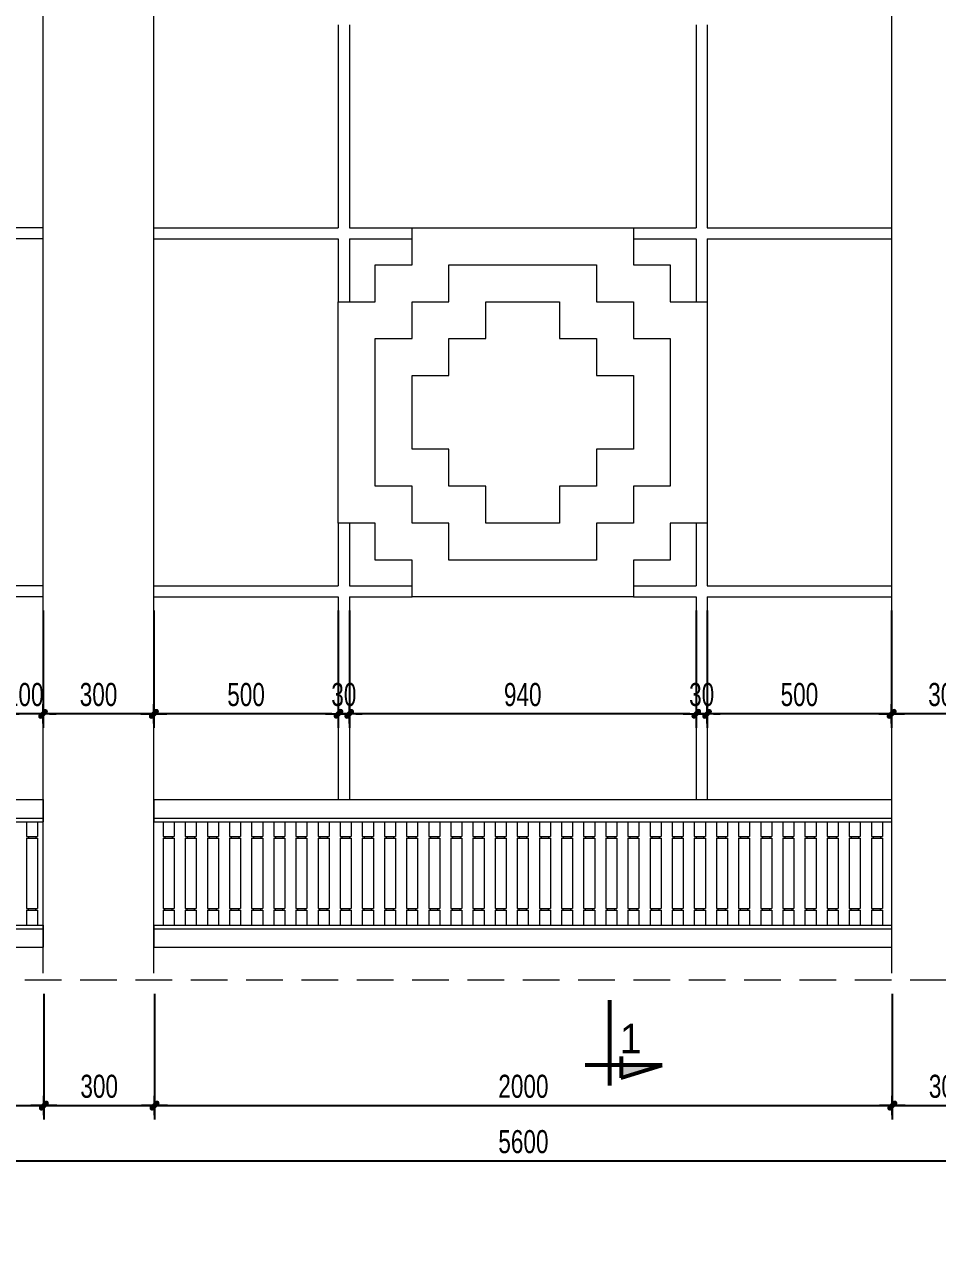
# Model space of a CAD drawing. Header units: inches. Extents: x 88947 to 296847, y 35049 to 161062.
# Drawn here: x 254864 to 257337, y 124308 to 127659 of the extents above; entities that cross this region are included whole.
import ezdxf
from ezdxf.enums import TextEntityAlignment as Align
from ezdxf.xclip import XClip

# ---------------------------------------------------------------- set-up
doc = ezdxf.new("R2010")
doc.units = ezdxf.units.IN
doc.header["$MEASUREMENT"] = 0
doc.header["$XCLIPFRAME"] = 0
doc.header["$PDMODE"] = 1
doc.linetypes.add('DASHED', pattern=[0.75, 0.5, -0.25])
for name, color, linetype, lineweight in [('A-Dims', 145, 'Continuous', 25), ('DIM', 7, 'Continuous', 25), ('HACTH', 8, 'Continuous', 5), ('KHUNG 2', 144, 'Continuous', 18), ('KY HIEU', 4, 'Continuous', 25), ('NETCAT', 4, 'Continuous', 53), ('THAY', 3, 'Continuous', 18), ('TUONG', 4, 'Continuous', 50)]:
    doc.layers.add(name, color=color, linetype=linetype, lineweight=lineweight)
doc.styles.add('tieude', font='VSOUVB.TTF')
doc.styles.add('VNI-HELVE', font='VHELVEN.TTF')
doc.styles.add('VNI-HELVE-CONDENSE', font='VNARIAL.TTF', dxfattribs={"width": 0.7})
doc.dimstyles.new('TAS-50', dxfattribs={"dimscale": 25, "dimtxt": 2.5, "dimasz": 0.7, "dimexe": 1.5, "dimexo": 1.5, "dimgap": 0.8, "dimtad": 1, "dimdec": 0, "dimzin": 3, "dimdsep": 46, "dimtxsty": 'VNI-HELVE-CONDENSE', "dimblk": 'TICK', "dimcen": 2.5, "dimclrt": 71, "dimazin": 2, "dimtfac": 0.75, "dimtdec": 0, "dimtix": 1, "dimtmove": 2, "dimatfit": 2, "dimldrblk": 'TICK123', "dimfxl": 1.5, "dimtolj": 1, "dimtzin": 0, "dimarcsym": 0})

# ---------------------------------------------------------------- blocks, each defined once
blk = doc.blocks.new('A$C7B57405B')
at = {"layer": 'THAY'}
for p, q in [((0, 0), (1500, 0)), ((1500, 0), (1500, -60)), ((1800, 0), (3800, 0)), ((1800, 0), (1800, -60)), ((3800, 0), (3800, -60)), ((0, -50), (1500, -50)), ((0, -60), (1500, -60)), ((1455, -60), (1455, -100)), ((1485, -60), (1485, -100)), ((1800, -50), (3800, -50)), ((1800, -60), (3800, -60)), ((1825, -60), (1825, -100)), ((1855, -60), (1855, -100)), ((1885, -60), (1885, -100)), ((1915, -60), (1915, -100)), ((1945, -60), (1945, -100)), ((1975, -60), (1975, -100)), ((2005, -60), (2005, -100)), ((2035, -60), (2035, -100)), ((2065, -60), (2065, -100)), ((2095, -60), (2095, -100)), ((2125, -60), (2125, -100)), ((2155, -60), (2155, -100)), ((2185, -60), (2185, -100)), ((2215, -60), (2215, -100)), ((2245, -60), (2245, -100)), ((2275, -60), (2275, -100)), ((2305, -60), (2305, -100)), ((2335, -60), (2335, -100)), ((2365, -60), (2365, -100)), ((2395, -60), (2395, -100)), ((2425, -60), (2425, -100)), ((2455, -60), (2455, -100)), ((2485, -60), (2485, -100)), ((2515, -60), (2515, -100)), ((2545, -60), (2545, -100)), ((2575, -60), (2575, -100)), ((2605, -60), (2605, -100)), ((2635, -60), (2635, -100)), ((2665, -60), (2665, -100)), ((2695, -60), (2695, -100)), ((2725, -60), (2725, -100)), ((2755, -60), (2755, -100)), ((2785, -60), (2785, -100)), ((2815, -60), (2815, -100)), ((2845, -60), (2845, -100)), ((2875, -60), (2875, -100)), ((2905, -60), (2905, -100)), ((2935, -60), (2935, -100)), ((2965, -60), (2965, -100)), ((2995, -60), (2995, -100)), ((3025, -60), (3025, -100)), ((3055, -60), (3055, -100)), ((3085, -60), (3085, -100)), ((3115, -60), (3115, -100)), ((3145, -60), (3145, -100)), ((3175, -60), (3175, -100)), ((3205, -60), (3205, -100)), ((3235, -60), (3235, -100)), ((3265, -60), (3265, -100)), ((3295, -60), (3295, -100)), ((3325, -60), (3325, -100)), ((3355, -60), (3355, -100)), ((3385, -60), (3385, -100)), ((3415, -60), (3415, -100)), ((3445, -60), (3445, -100)), ((3475, -60), (3475, -100)), ((3505, -60), (3505, -100)), ((3535, -60), (3535, -100)), ((3565, -60), (3565, -100)), ((3595, -60), (3595, -100)), ((3625, -60), (3625, -100)), ((3655, -60), (3655, -100)), ((3685, -60), (3685, -100)), ((3715, -60), (3715, -100)), ((3745, -60), (3745, -100)), ((3775, -60), (3775, -100)), ((1455, -100), (1485, -100)), ((1460, -100), (1460, -105)), ((1480, -100), (1480, -105)), ((1825, -100), (1855, -100)), ((1830, -100), (1830, -105)), ((1850, -100), (1850, -105)), ((1885, -100), (1915, -100)), ((1890, -100), (1890, -105)), ((1910, -100), (1910, -105)), ((1945, -100), (1975, -100)), ((1950, -100), (1950, -105)), ((1970, -100), (1970, -105)), ((2005, -100), (2035, -100)), ((2010, -100), (2010, -105)), ((2030, -100), (2030, -105)), ((2065, -100), (2095, -100)), ((2070, -100), (2070, -105)), ((2090, -100), (2090, -105)), ((2125, -100), (2155, -100)), ((2130, -100), (2130, -105)), ((2150, -100), (2150, -105)), ((2185, -100), (2215, -100)), ((2190, -100), (2190, -105)), ((2210, -100), (2210, -105)), ((2245, -100), (2275, -100)), ((2250, -100), (2250, -105)), ((2270, -100), (2270, -105)), ((2305, -100), (2335, -100)), ((2310, -100), (2310, -105)), ((2330, -100), (2330, -105)), ((2365, -100), (2395, -100)), ((2370, -100), (2370, -105)), ((2390, -100), (2390, -105)), ((2425, -100), (2455, -100)), ((2430, -100), (2430, -105)), ((2450, -100), (2450, -105)), ((2485, -100), (2515, -100)), ((2490, -100), (2490, -105)), ((2510, -100), (2510, -105)), ((2545, -100), (2575, -100)), ((2550, -100), (2550, -105)), ((2570, -100), (2570, -105)), ((2605, -100), (2635, -100)), ((2610, -100), (2610, -105)), ((2630, -100), (2630, -105)), ((2665, -100), (2695, -100)), ((2670, -100), (2670, -105)), ((2690, -100), (2690, -105)), ((2725, -100), (2755, -100)), ((2730, -100), (2730, -105)), ((2750, -100), (2750, -105)), ((2785, -100), (2815, -100)), ((2790, -100), (2790, -105)), ((2810, -100), (2810, -105)), ((2845, -100), (2875, -100)), ((2850, -100), (2850, -105)), ((2870, -100), (2870, -105)), ((2905, -100), (2935, -100)), ((2910, -100), (2910, -105)), ((2930, -100), (2930, -105)), ((2965, -100), (2995, -100)), ((2970, -100), (2970, -105)), ((2990, -100), (2990, -105)), ((3025, -100), (3055, -100)), ((3030, -100), (3030, -105)), ((3050, -100), (3050, -105)), ((3085, -100), (3115, -100)), ((3090, -100), (3090, -105)), ((3110, -100), (3110, -105)), ((3145, -100), (3175, -100)), ((3150, -100), (3150, -105)), ((3170, -100), (3170, -105)), ((3205, -100), (3235, -100)), ((3210, -100), (3210, -105)), ((3230, -100), (3230, -105)), ((3265, -100), (3295, -100)), ((3270, -100), (3270, -105)), ((3290, -100), (3290, -105)), ((3325, -100), (3355, -100)), ((3330, -100), (3330, -105)), ((3350, -100), (3350, -105)), ((3385, -100), (3415, -100)), ((3390, -100), (3390, -105)), ((3410, -100), (3410, -105)), ((3445, -100), (3475, -100)), ((3450, -100), (3450, -105)), ((3470, -100), (3470, -105)), ((3505, -100), (3535, -100)), ((3510, -100), (3510, -105)), ((3530, -100), (3530, -105)), ((3565, -100), (3595, -100)), ((3570, -100), (3570, -105)), ((3590, -100), (3590, -105)), ((3625, -100), (3655, -100)), ((3630, -100), (3630, -105)), ((3650, -100), (3650, -105)), ((3685, -100), (3715, -100)), ((3690, -100), (3690, -105)), ((3710, -100), (3710, -105)), ((3745, -100), (3775, -100)), ((3750, -100), (3750, -105)), ((3770, -100), (3770, -105)), ((1455, -105), (1485, -105)), ((1455, -105), (1455, -295)), ((1485, -105), (1485, -295)), ((1825, -105), (1855, -105)), ((1825, -105), (1825, -295)), ((1855, -105), (1855, -295)), ((1885, -105), (1915, -105)), ((1885, -105), (1885, -295)), ((1915, -105), (1915, -295)), ((1945, -105), (1975, -105)), ((1945, -105), (1945, -295)), ((1975, -105), (1975, -295)), ((2005, -105), (2035, -105)), ((2005, -105), (2005, -295)), ((2035, -105), (2035, -295)), ((2065, -105), (2095, -105)), ((2065, -105), (2065, -295)), ((2095, -105), (2095, -295)), ((2125, -105), (2155, -105)), ((2125, -105), (2125, -295)), ((2155, -105), (2155, -295)), ((2185, -105), (2215, -105)), ((2185, -105), (2185, -295)), ((2215, -105), (2215, -295)), ((2245, -105), (2275, -105)), ((2245, -105), (2245, -295)), ((2275, -105), (2275, -295)), ((2305, -105), (2335, -105)), ((2305, -105), (2305, -295)), ((2335, -105), (2335, -295)), ((2365, -105), (2395, -105)), ((2365, -105), (2365, -295)), ((2395, -105), (2395, -295)), ((2425, -105), (2455, -105)), ((2425, -105), (2425, -295)), ((2455, -105), (2455, -295)), ((2485, -105), (2515, -105)), ((2485, -105), (2485, -295)), ((2515, -105), (2515, -295)), ((2545, -105), (2575, -105)), ((2545, -105), (2545, -295)), ((2575, -105), (2575, -295)), ((2605, -105), (2635, -105)), ((2605, -105), (2605, -295)), ((2635, -105), (2635, -295)), ((2665, -105), (2695, -105)), ((2665, -105), (2665, -295)), ((2695, -105), (2695, -295)), ((2725, -105), (2755, -105)), ((2725, -105), (2725, -295)), ((2755, -105), (2755, -295)), ((2785, -105), (2815, -105)), ((2785, -105), (2785, -295)), ((2815, -105), (2815, -295)), ((2845, -105), (2875, -105)), ((2845, -105), (2845, -295)), ((2875, -105), (2875, -295)), ((2905, -105), (2935, -105)), ((2905, -105), (2905, -295)), ((2935, -105), (2935, -295)), ((2965, -105), (2995, -105)), ((2965, -105), (2965, -295)), ((2995, -105), (2995, -295)), ((3025, -105), (3055, -105)), ((3025, -105), (3025, -295)), ((3055, -105), (3055, -295)), ((3085, -105), (3115, -105)), ((3085, -105), (3085, -295)), ((3115, -105), (3115, -295)), ((3145, -105), (3175, -105)), ((3145, -105), (3145, -295)), ((3175, -105), (3175, -295)), ((3205, -105), (3235, -105)), ((3205, -105), (3205, -295)), ((3235, -105), (3235, -295)), ((3265, -105), (3295, -105)), ((3265, -105), (3265, -295)), ((3295, -105), (3295, -295)), ((3325, -105), (3355, -105)), ((3325, -105), (3325, -295)), ((3355, -105), (3355, -295)), ((3385, -105), (3415, -105)), ((3385, -105), (3385, -295)), ((3415, -105), (3415, -295)), ((3445, -105), (3475, -105)), ((3445, -105), (3445, -295)), ((3475, -105), (3475, -295)), ((3505, -105), (3535, -105)), ((3505, -105), (3505, -295)), ((3535, -105), (3535, -295)), ((3565, -105), (3595, -105)), ((3565, -105), (3565, -295)), ((3595, -105), (3595, -295)), ((3625, -105), (3655, -105)), ((3625, -105), (3625, -295)), ((3655, -105), (3655, -295)), ((3685, -105), (3715, -105)), ((3685, -105), (3685, -295)), ((3715, -105), (3715, -295)), ((3745, -105), (3775, -105)), ((3745, -105), (3745, -295)), ((3775, -105), (3775, -295)), ((1455, -295), (1485, -295)), ((1455, -300), (1485, -300)), ((1455, -300), (1455, -340)), ((1460, -300), (1460, -295)), ((1480, -300), (1480, -295)), ((1485, -300), (1485, -340)), ((1825, -295), (1855, -295)), ((1825, -300), (1855, -300)), ((1825, -300), (1825, -340)), ((1830, -300), (1830, -295)), ((1850, -300), (1850, -295)), ((1855, -300), (1855, -340)), ((1885, -295), (1915, -295)), ((1885, -300), (1915, -300)), ((1885, -300), (1885, -340)), ((1890, -300), (1890, -295)), ((1910, -300), (1910, -295)), ((1915, -300), (1915, -340)), ((1945, -295), (1975, -295)), ((1945, -300), (1975, -300)), ((1945, -300), (1945, -340)), ((1950, -300), (1950, -295)), ((1970, -300), (1970, -295)), ((1975, -300), (1975, -340)), ((2005, -295), (2035, -295)), ((2005, -300), (2035, -300)), ((2005, -300), (2005, -340)), ((2010, -300), (2010, -295)), ((2030, -300), (2030, -295)), ((2035, -300), (2035, -340)), ((2065, -295), (2095, -295)), ((2065, -300), (2095, -300)), ((2065, -300), (2065, -340)), ((2070, -300), (2070, -295)), ((2090, -300), (2090, -295)), ((2095, -300), (2095, -340)), ((2125, -295), (2155, -295)), ((2125, -300), (2155, -300)), ((2125, -300), (2125, -340)), ((2130, -300), (2130, -295)), ((2150, -300), (2150, -295)), ((2155, -300), (2155, -340)), ((2185, -295), (2215, -295)), ((2185, -300), (2215, -300)), ((2185, -300), (2185, -340)), ((2190, -300), (2190, -295)), ((2210, -300), (2210, -295)), ((2215, -300), (2215, -340)), ((2245, -295), (2275, -295)), ((2245, -300), (2275, -300)), ((2245, -300), (2245, -340)), ((2250, -300), (2250, -295)), ((2270, -300), (2270, -295)), ((2275, -300), (2275, -340)), ((2305, -295), (2335, -295)), ((2305, -300), (2335, -300)), ((2305, -300), (2305, -340)), ((2310, -300), (2310, -295)), ((2330, -300), (2330, -295)), ((2335, -300), (2335, -340)), ((2365, -295), (2395, -295)), ((2365, -300), (2395, -300)), ((2365, -300), (2365, -340)), ((2370, -300), (2370, -295)), ((2390, -300), (2390, -295)), ((2395, -300), (2395, -340)), ((2425, -295), (2455, -295)), ((2425, -300), (2455, -300)), ((2425, -300), (2425, -340)), ((2430, -300), (2430, -295)), ((2450, -300), (2450, -295)), ((2455, -300), (2455, -340)), ((2485, -295), (2515, -295)), ((2485, -300), (2515, -300)), ((2485, -300), (2485, -340)), ((2490, -300), (2490, -295)), ((2510, -300), (2510, -295)), ((2515, -300), (2515, -340)), ((2545, -295), (2575, -295)), ((2545, -300), (2575, -300)), ((2545, -300), (2545, -340)), ((2550, -300), (2550, -295)), ((2570, -300), (2570, -295)), ((2575, -300), (2575, -340)), ((2605, -295), (2635, -295)), ((2605, -300), (2635, -300)), ((2605, -300), (2605, -340)), ((2610, -300), (2610, -295)), ((2630, -300), (2630, -295)), ((2635, -300), (2635, -340)), ((2665, -295), (2695, -295)), ((2665, -300), (2695, -300)), ((2665, -300), (2665, -340)), ((2670, -300), (2670, -295)), ((2690, -300), (2690, -295)), ((2695, -300), (2695, -340)), ((2725, -295), (2755, -295)), ((2725, -300), (2755, -300)), ((2725, -300), (2725, -340)), ((2730, -300), (2730, -295)), ((2750, -300), (2750, -295)), ((2755, -300), (2755, -340)), ((2785, -295), (2815, -295)), ((2785, -300), (2815, -300)), ((2785, -300), (2785, -340)), ((2790, -300), (2790, -295)), ((2810, -300), (2810, -295)), ((2815, -300), (2815, -340)), ((2845, -295), (2875, -295)), ((2845, -300), (2875, -300)), ((2845, -300), (2845, -340)), ((2850, -300), (2850, -295)), ((2870, -300), (2870, -295)), ((2875, -300), (2875, -340)), ((2905, -295), (2935, -295)), ((2905, -300), (2935, -300)), ((2905, -300), (2905, -340)), ((2910, -300), (2910, -295)), ((2930, -300), (2930, -295)), ((2935, -300), (2935, -340)), ((2965, -295), (2995, -295)), ((2965, -300), (2995, -300)), ((2965, -300), (2965, -340)), ((2970, -300), (2970, -295)), ((2990, -300), (2990, -295)), ((2995, -300), (2995, -340)), ((3025, -295), (3055, -295)), ((3025, -300), (3055, -300)), ((3025, -300), (3025, -340)), ((3030, -300), (3030, -295)), ((3050, -300), (3050, -295)), ((3055, -300), (3055, -340)), ((3085, -295), (3115, -295)), ((3085, -300), (3115, -300)), ((3085, -300), (3085, -340)), ((3090, -300), (3090, -295)), ((3110, -300), (3110, -295)), ((3115, -300), (3115, -340)), ((3145, -295), (3175, -295)), ((3145, -300), (3175, -300)), ((3145, -300), (3145, -340)), ((3150, -300), (3150, -295)), ((3170, -300), (3170, -295)), ((3175, -300), (3175, -340)), ((3205, -295), (3235, -295)), ((3205, -300), (3235, -300)), ((3205, -300), (3205, -340)), ((3210, -300), (3210, -295)), ((3230, -300), (3230, -295)), ((3235, -300), (3235, -340)), ((3265, -295), (3295, -295)), ((3265, -300), (3295, -300)), ((3265, -300), (3265, -340)), ((3270, -300), (3270, -295)), ((3290, -300), (3290, -295)), ((3295, -300), (3295, -340)), ((3325, -295), (3355, -295)), ((3325, -300), (3355, -300)), ((3325, -300), (3325, -340)), ((3330, -300), (3330, -295)), ((3350, -300), (3350, -295)), ((3355, -300), (3355, -340)), ((3385, -295), (3415, -295)), ((3385, -300), (3415, -300)), ((3385, -300), (3385, -340)), ((3390, -300), (3390, -295)), ((3410, -300), (3410, -295)), ((3415, -300), (3415, -340)), ((3445, -295), (3475, -295)), ((3445, -300), (3475, -300)), ((3445, -300), (3445, -340)), ((3450, -300), (3450, -295)), ((3470, -300), (3470, -295)), ((3475, -300), (3475, -340)), ((3505, -295), (3535, -295)), ((3505, -300), (3535, -300)), ((3505, -300), (3505, -340)), ((3510, -300), (3510, -295)), ((3530, -300), (3530, -295)), ((3535, -300), (3535, -340)), ((3565, -295), (3595, -295)), ((3565, -300), (3595, -300)), ((3565, -300), (3565, -340)), ((3570, -300), (3570, -295)), ((3590, -300), (3590, -295)), ((3595, -300), (3595, -340)), ((3625, -295), (3655, -295)), ((3625, -300), (3655, -300)), ((3625, -300), (3625, -340)), ((3630, -300), (3630, -295)), ((3650, -300), (3650, -295)), ((3655, -300), (3655, -340)), ((3685, -295), (3715, -295)), ((3685, -300), (3715, -300)), ((3685, -300), (3685, -340)), ((3690, -300), (3690, -295)), ((3710, -300), (3710, -295)), ((3715, -300), (3715, -340)), ((3745, -295), (3775, -295)), ((3745, -300), (3775, -300)), ((3745, -300), (3745, -340)), ((3750, -300), (3750, -295)), ((3770, -300), (3770, -295)), ((3775, -300), (3775, -340)), ((0, -340), (1500, -340)), ((0, -350), (1500, -350)), ((1500, -340), (1500, -400)), ((1800, -340), (3800, -340)), ((1800, -340), (1800, -400)), ((1800, -350), (3800, -350)), ((3800, -340), (3800, -400)), ((0, -400), (1500, -400)), ((1800, -400), (3800, -400))]:
    blk.add_line(p, q, dxfattribs=at)
blk = doc.blocks.new('A$C5DEE5040')
at = {"layer": 'THAY'}
for p, q in [((-500, -0.5), (-500, -549.9)), ((-470, -0.5), (-470, -549.9)), ((470, -0.5), (470, -549.9)), ((500, -0.5), (500, -549.9)), ((-1000, -549.9), (-500, -549.9)), ((-470, -549.9), (-300, -549.9)), ((300, -549.9), (470, -549.9)), ((500, -549.9), (1000, -549.9)), ((-1000, -579.9), (-500, -579.9)), ((-500, -579.9), (-500, -749.9)), ((-470, -579.9), (-470, -749.9)), ((-470, -579.9), (-300, -579.9)), ((300, -579.9), (470, -579.9)), ((470, -579.9), (470, -749.9)), ((500, -579.9), (500, -749.9)), ((500, -579.9), (1000, -579.9)), ((-500, -1349.9), (-500, -1519.9)), ((-470, -1349.9), (-470, -1519.9)), ((470, -1349.9), (470, -1519.9)), ((500, -1349.9), (500, -1519.9)), ((-1000, -1519.9), (-500, -1519.9)), ((-470, -1519.9), (-300, -1519.9)), ((300, -1519.9), (470, -1519.9)), ((500, -1519.9), (1000, -1519.9)), ((-1000, -1549.9), (-500, -1549.9)), ((-500, -1549.9), (-500, -2100)), ((-470, -1549.9), (-470, -2100)), ((-470, -1549.9), (-300, -1549.9)), ((300, -1549.9), (470, -1549.9)), ((470, -1549.9), (470, -2100)), ((500, -1549.9), (500, -2100)), ((500, -1549.9), (1000, -1549.9))]:
    blk.add_line(p, q, dxfattribs=at)
for points in [[(-300, -549.9), (300, -549.9), (300, -649.9), (400, -649.9), (400, -749.9), (500, -749.9), (500, -1349.9), (400, -1349.9), (400, -1449.9), (300, -1449.9), (300, -1549.9), (-300, -1549.9), (-300, -1449.9), (-400, -1449.9), (-400, -1349.9), (-500, -1349.9), (-500, -749.9), (-400, -749.9), (-400, -649.9), (-300, -649.9)], [(-200, -649.9), (200, -649.9), (200, -749.9), (300, -749.9), (300, -849.9), (400, -849.9), (400, -1249.9), (300, -1249.9), (300, -1349.9), (200, -1349.9), (200, -1449.9), (-200, -1449.9), (-200, -1349.9), (-300, -1349.9), (-300, -1249.9), (-400, -1249.9), (-400, -849.9), (-300, -849.9), (-300, -749.9), (-200, -749.9)], [(-100, -749.9), (100, -749.9), (100, -849.9), (200, -849.9), (200, -949.9), (300, -949.9), (300, -1149.9), (200, -1149.9), (200, -1249.9), (100, -1249.9), (100, -1349.9), (-100, -1349.9), (-100, -1249.9), (-200, -1249.9), (-200, -1149.9), (-300, -1149.9), (-300, -949.9), (-200, -949.9), (-200, -849.9), (-100, -849.9)]]:
    blk.add_lwpolyline(points, close=True, dxfattribs=at)
blk = doc.blocks.new('A$C26E31E1C')
at = {"layer": 'HACTH'}
h = blk.add_hatch(dxfattribs=at)
h.set_pattern_fill('ANSI31', color=256, scale=200, style=0)
h.set_pattern_definition([(45, (-7200, -1300), (-17.67767, 17.67767), [])])
h.paths.add_polyline_path([(-6050, 0), (-6050, 1600), (-6950, 1600), (-6950, 1700), (-6050, 1700), (-6050, 3100), (-7300, 3100), (-7300, 3200), (-7200, 3200), (-7200, 3300.1), (-7100, 3300.1), (-7100, 3200), (-4900, 3200), (-4900, 3300.1), (-4800, 3300.1), (-4800, 3200), (-4700, 3200), (-4700, 3100), (-5950, 3100), (-5950, 1700), (-5050, 1700), (-5050, 1600), (-5100, 1600), (-5950, 1600), (-5950, 0), (-5950, 0), (-5950, -200), (-5950, -1400), (-5000, -1400), (-5000, -1600), (-7000, -1600), (-7000, -1400), (-6050, -1400), (-6050, -200), (-6050, 0)])
at = {"layer": 'TUONG'}
for points in [[(-6050, 0), (-6050, 1600), (-6950, 1600), (-6950, 1600), (-6950, 1600), (-6950, 1700), (-6050, 1700), (-6050, 3100), (-7300, 3100), (-7300, 3200), (-7200, 3200), (-7200, 3300.1), (-7100, 3300.1), (-7100, 3200), (-4900, 3200), (-4900, 3300.1), (-4800, 3300.1)], [(-4700, 3100), (-5950, 3100), (-5950, 1700), (-5050, 1700), (-5050, 1600), (-5100, 1600), (-5100, 1600), (-5950, 1600), (-5950, 0)]]:
    blk.add_lwpolyline(points, dxfattribs=at)
blk = doc.blocks.new('A$C0B7C15C3')
at = {"layer": 'THAY'}
blk.add_blockref('A$C26E31E1C', (7300, -8350), dxfattribs=at)
blk = doc.blocks.new('TICK')
at = {"layer": 'A-Dims', "color": 1}
for p, q in [((-2, 0), (2, 0)), ((0, 1.5), (0, -1.5))]:
    blk.add_line(p, q, dxfattribs=at)
at = {"layer": 'A-Dims', "color": 1, "const_width": 0.788}
blk.add_lwpolyline([(-0.33, -0.35), (0.38, 0.38)], dxfattribs=at)
at = {"layer": 'A-Dims', "color": 1, "const_width": 0.394}
for points in [[(0.24, 0.52, -0.414214), (0.52, 0.52, -1)], [(0.52, 0.52, -0.414214), (0.52, 0.24, -1)], [(-0.47, -0.21, 0.414214), (-0.47, -0.49, 1)], [(-0.47, -0.49, 0.414214), (-0.19, -0.49, 1)]]:
    blk.add_lwpolyline(points, format="xyb", dxfattribs=at)
blk = doc.blocks.new('*D2618')
at = {"layer": 'Defpoints', "color": 0}
for p in [(253715.6, 125070.3), (254915.6, 125070.3), (254915.6, 124730.2)]:
    blk.add_point(p, dxfattribs=at)
at = {"layer": 'DIM', "color": 0, "lineweight": -2}
for p, q in [((253715.6, 125032.8), (253715.6, 124692.7)), ((254915.6, 125032.8), (254915.6, 124692.7)), ((253733.1, 124730.2), (254898.1, 124730.2))]:
    blk.add_line(p, q, dxfattribs=at)
at = {"layer": 'DIM', "color": 0, "lineweight": -2, "xscale": 17.5, "yscale": 17.5, "zscale": 17.5, "rotation": 180}
blk.add_blockref('TICK', (253715.6, 124730.2), dxfattribs=at)
at = {"layer": 'DIM', "color": 0, "lineweight": -2, "xscale": 17.5, "yscale": 17.5, "zscale": 17.5}
blk.add_blockref('TICK', (254915.6, 124730.2), dxfattribs=at)
at = {"layer": 'DIM', "color": 71, "insert": (254315.6, 124782.1), "char_height": 62.5, "attachment_point": 5, "style": 'VNI-HELVE-CONDENSE'}
blk.add_mtext('\\A1;1200', dxfattribs=at)
blk = doc.blocks.new('TICK123')
at = {"layer": 'A-Dims', "color": 1}
blk.add_lwpolyline([(0.05, 0, 0, 0.84, 0), (-2.11, 0, 8.4, 8.4, 0)], format="xyseb", dxfattribs=at)
blk = doc.blocks.new('*D2619')
at = {"layer": 'Defpoints', "color": 0}
for p in [(254915.6, 125070.3), (255215.6, 125070.3), (255215.6, 124730.2)]:
    blk.add_point(p, dxfattribs=at)
at = {"layer": 'DIM', "color": 0, "lineweight": -2}
for p, q in [((254915.6, 125032.8), (254915.6, 124692.7)), ((255215.6, 125032.8), (255215.6, 124692.7)), ((254933.1, 124730.2), (255198.1, 124730.2))]:
    blk.add_line(p, q, dxfattribs=at)
at = {"layer": 'DIM', "color": 0, "lineweight": -2, "xscale": 17.5, "yscale": 17.5, "zscale": 17.5, "rotation": 180}
blk.add_blockref('TICK', (254915.6, 124730.2), dxfattribs=at)
at = {"layer": 'DIM', "color": 0, "lineweight": -2, "xscale": 17.5, "yscale": 17.5, "zscale": 17.5}
blk.add_blockref('TICK', (255215.6, 124730.2), dxfattribs=at)
at = {"layer": 'DIM', "color": 71, "insert": (255065.6, 124782.1), "char_height": 62.5, "attachment_point": 5, "style": 'VNI-HELVE-CONDENSE'}
blk.add_mtext('\\A1;300', dxfattribs=at)
blk = doc.blocks.new('*D2620')
at = {"layer": 'Defpoints', "color": 0}
for p in [(255215.6, 125070.3), (257215.6, 125070.3), (257215.6, 124730.2)]:
    blk.add_point(p, dxfattribs=at)
at = {"layer": 'DIM', "color": 0, "lineweight": -2}
for p, q in [((255215.6, 125032.8), (255215.6, 124692.7)), ((257215.6, 125032.8), (257215.6, 124692.7)), ((255233.1, 124730.2), (257198.1, 124730.2))]:
    blk.add_line(p, q, dxfattribs=at)
at = {"layer": 'DIM', "color": 0, "lineweight": -2, "xscale": 17.5, "yscale": 17.5, "zscale": 17.5, "rotation": 180}
blk.add_blockref('TICK', (255215.6, 124730.2), dxfattribs=at)
at = {"layer": 'DIM', "color": 0, "lineweight": -2, "xscale": 17.5, "yscale": 17.5, "zscale": 17.5}
blk.add_blockref('TICK', (257215.6, 124730.2), dxfattribs=at)
at = {"layer": 'DIM', "color": 71, "insert": (256215.6, 124782.1), "char_height": 62.5, "attachment_point": 5, "style": 'VNI-HELVE-CONDENSE'}
blk.add_mtext('\\A1;2000', dxfattribs=at)
blk = doc.blocks.new('*D2621')
at = {"layer": 'Defpoints', "color": 0}
for p in [(257215.6, 125070.3), (257515.6, 125070.3), (257515.6, 124730.2)]:
    blk.add_point(p, dxfattribs=at)
at = {"layer": 'DIM', "color": 0, "lineweight": -2}
for p, q in [((257215.6, 125032.8), (257215.6, 124692.7)), ((257515.6, 125032.8), (257515.6, 124692.7)), ((257233.1, 124730.2), (257498.1, 124730.2))]:
    blk.add_line(p, q, dxfattribs=at)
at = {"layer": 'DIM', "color": 0, "lineweight": -2, "xscale": 17.5, "yscale": 17.5, "zscale": 17.5, "rotation": 180}
blk.add_blockref('TICK', (257215.6, 124730.2), dxfattribs=at)
at = {"layer": 'DIM', "color": 0, "lineweight": -2, "xscale": 17.5, "yscale": 17.5, "zscale": 17.5}
blk.add_blockref('TICK', (257515.6, 124730.2), dxfattribs=at)
at = {"layer": 'DIM', "color": 71, "insert": (257365.6, 124782.1), "char_height": 62.5, "attachment_point": 5, "style": 'VNI-HELVE-CONDENSE'}
blk.add_mtext('\\A1;300', dxfattribs=at)
blk = doc.blocks.new('*D2624')
at = {"layer": 'Defpoints', "color": 0}
for p in [(253415.6, 125070.3), (259015.6, 125070.3), (259015.6, 124580.2)]:
    blk.add_point(p, dxfattribs=at)
at = {"layer": 'DIM', "color": 0, "lineweight": -2}
for p, q in [((253415.6, 125032.8), (253415.6, 124542.7)), ((259015.6, 125032.8), (259015.6, 124542.7)), ((253433.1, 124580.2), (258998.1, 124580.2))]:
    blk.add_line(p, q, dxfattribs=at)
at = {"layer": 'DIM', "color": 0, "lineweight": -2, "xscale": 17.5, "yscale": 17.5, "zscale": 17.5, "rotation": 180}
blk.add_blockref('TICK', (253415.6, 124580.2), dxfattribs=at)
at = {"layer": 'DIM', "color": 0, "lineweight": -2, "xscale": 17.5, "yscale": 17.5, "zscale": 17.5}
blk.add_blockref('TICK', (259015.6, 124580.2), dxfattribs=at)
at = {"layer": 'DIM', "color": 71, "insert": (256215.6, 124632.1), "char_height": 62.5, "attachment_point": 5, "style": 'VNI-HELVE-CONDENSE'}
blk.add_mtext('\\A1;5600', dxfattribs=at)
blk = doc.blocks.new('*D2639')
at = {"layer": 'Defpoints', "color": 0}
for p in [(257213.8, 126109.6), (257513.8, 126109.6), (257213.8, 125791.8)]:
    blk.add_point(p, dxfattribs=at)
at = {"layer": 'DIM', "color": 0, "lineweight": -2}
for p, q in [((257213.8, 126072.1), (257213.8, 125754.3)), ((257513.8, 126072.1), (257513.8, 125754.3)), ((257496.3, 125791.8), (257231.3, 125791.8))]:
    blk.add_line(p, q, dxfattribs=at)
at = {"layer": 'DIM', "color": 0, "lineweight": -2, "xscale": 17.5, "yscale": 17.5, "zscale": 17.5, "rotation": 180}
blk.add_blockref('TICK', (257213.8, 125791.8), dxfattribs=at)
at = {"layer": 'DIM', "color": 0, "lineweight": -2, "xscale": 17.5, "yscale": 17.5, "zscale": 17.5}
blk.add_blockref('TICK', (257513.8, 125791.8), dxfattribs=at)
at = {"layer": 'DIM', "color": 71, "insert": (257363.8, 125843.8), "char_height": 62.5, "attachment_point": 5, "style": 'VNI-HELVE-CONDENSE'}
blk.add_mtext('\\A1;300', dxfattribs=at)
blk = doc.blocks.new('*D2640')
at = {"layer": 'Defpoints', "color": 0}
for p in [(256713.8, 126109.6), (257213.8, 126109.6), (256713.8, 125791.8)]:
    blk.add_point(p, dxfattribs=at)
at = {"layer": 'DIM', "color": 0, "lineweight": -2}
for p, q in [((256713.8, 126072.1), (256713.8, 125754.3)), ((257213.8, 126072.1), (257213.8, 125754.3)), ((257196.3, 125791.8), (256731.3, 125791.8))]:
    blk.add_line(p, q, dxfattribs=at)
at = {"layer": 'DIM', "color": 0, "lineweight": -2, "xscale": 17.5, "yscale": 17.5, "zscale": 17.5, "rotation": 180}
blk.add_blockref('TICK', (256713.8, 125791.8), dxfattribs=at)
at = {"layer": 'DIM', "color": 0, "lineweight": -2, "xscale": 17.5, "yscale": 17.5, "zscale": 17.5}
blk.add_blockref('TICK', (257213.8, 125791.8), dxfattribs=at)
at = {"layer": 'DIM', "color": 71, "insert": (256963.8, 125843.7), "char_height": 62.5, "attachment_point": 5, "style": 'VNI-HELVE-CONDENSE'}
blk.add_mtext('\\A1;500', dxfattribs=at)
blk = doc.blocks.new('*D2641')
at = {"layer": 'Defpoints', "color": 0}
for p in [(256683.8, 126109.6), (256713.8, 126109.6), (256683.8, 125791.8)]:
    blk.add_point(p, dxfattribs=at)
at = {"layer": 'DIM', "color": 0, "lineweight": -2}
for p, q in [((256683.8, 126072.1), (256683.8, 125754.3)), ((256713.8, 126072.1), (256713.8, 125754.3)), ((256666.3, 125791.8), (256648.8, 125791.8)), ((256713.8, 125791.8), (256683.8, 125791.8)), ((256731.3, 125791.8), (256748.8, 125791.8))]:
    blk.add_line(p, q, dxfattribs=at)
at = {"layer": 'DIM', "color": 0, "lineweight": -2, "xscale": 17.5, "yscale": 17.5, "zscale": 17.5}
blk.add_blockref('TICK', (256683.8, 125791.8), dxfattribs=at)
at = {"layer": 'DIM', "color": 0, "lineweight": -2, "xscale": 17.5, "yscale": 17.5, "zscale": 17.5, "rotation": 180}
blk.add_blockref('TICK', (256713.8, 125791.8), dxfattribs=at)
at = {"layer": 'DIM', "color": 71, "insert": (256698.8, 125843.8), "char_height": 62.5, "attachment_point": 5, "style": 'VNI-HELVE-CONDENSE'}
blk.add_mtext('\\A1;30', dxfattribs=at)
blk = doc.blocks.new('*D2642')
at = {"layer": 'Defpoints', "color": 0}
for p in [(255743.8, 126109.6), (256683.8, 126109.6), (255743.8, 125791.8)]:
    blk.add_point(p, dxfattribs=at)
at = {"layer": 'DIM', "color": 0, "lineweight": -2}
for p, q in [((255743.8, 126072.1), (255743.8, 125754.3)), ((256683.8, 126072.1), (256683.8, 125754.3)), ((256666.3, 125791.8), (255761.3, 125791.8))]:
    blk.add_line(p, q, dxfattribs=at)
at = {"layer": 'DIM', "color": 0, "lineweight": -2, "xscale": 17.5, "yscale": 17.5, "zscale": 17.5, "rotation": 180}
blk.add_blockref('TICK', (255743.8, 125791.8), dxfattribs=at)
at = {"layer": 'DIM', "color": 0, "lineweight": -2, "xscale": 17.5, "yscale": 17.5, "zscale": 17.5}
blk.add_blockref('TICK', (256683.8, 125791.8), dxfattribs=at)
at = {"layer": 'DIM', "color": 71, "insert": (256213.8, 125843.7), "char_height": 62.5, "attachment_point": 5, "style": 'VNI-HELVE-CONDENSE'}
blk.add_mtext('\\A1;940', dxfattribs=at)
blk = doc.blocks.new('*D2643')
at = {"layer": 'Defpoints', "color": 0}
for p in [(255713.8, 126109.6), (255743.8, 126109.6), (255713.8, 125791.8)]:
    blk.add_point(p, dxfattribs=at)
at = {"layer": 'DIM', "color": 0, "lineweight": -2}
for p, q in [((255713.8, 126072.1), (255713.8, 125754.3)), ((255743.8, 126072.1), (255743.8, 125754.3)), ((255696.3, 125791.8), (255678.8, 125791.8)), ((255743.8, 125791.8), (255713.8, 125791.8)), ((255761.3, 125791.8), (255778.8, 125791.8))]:
    blk.add_line(p, q, dxfattribs=at)
at = {"layer": 'DIM', "color": 0, "lineweight": -2, "xscale": 17.5, "yscale": 17.5, "zscale": 17.5}
blk.add_blockref('TICK', (255713.8, 125791.8), dxfattribs=at)
at = {"layer": 'DIM', "color": 0, "lineweight": -2, "xscale": 17.5, "yscale": 17.5, "zscale": 17.5, "rotation": 180}
blk.add_blockref('TICK', (255743.8, 125791.8), dxfattribs=at)
at = {"layer": 'DIM', "color": 71, "insert": (255728.8, 125843.8), "char_height": 62.5, "attachment_point": 5, "style": 'VNI-HELVE-CONDENSE'}
blk.add_mtext('\\A1;30', dxfattribs=at)
blk = doc.blocks.new('*D2644')
at = {"layer": 'Defpoints', "color": 0}
for p in [(255213.8, 126109.6), (255713.8, 126109.6), (255213.8, 125791.8)]:
    blk.add_point(p, dxfattribs=at)
at = {"layer": 'DIM', "color": 0, "lineweight": -2}
for p, q in [((255213.8, 126072.1), (255213.8, 125754.3)), ((255713.8, 126072.1), (255713.8, 125754.3)), ((255696.3, 125791.8), (255231.3, 125791.8))]:
    blk.add_line(p, q, dxfattribs=at)
at = {"layer": 'DIM', "color": 0, "lineweight": -2, "xscale": 17.5, "yscale": 17.5, "zscale": 17.5, "rotation": 180}
blk.add_blockref('TICK', (255213.8, 125791.8), dxfattribs=at)
at = {"layer": 'DIM', "color": 0, "lineweight": -2, "xscale": 17.5, "yscale": 17.5, "zscale": 17.5}
blk.add_blockref('TICK', (255713.8, 125791.8), dxfattribs=at)
at = {"layer": 'DIM', "color": 71, "insert": (255463.8, 125843.7), "char_height": 62.5, "attachment_point": 5, "style": 'VNI-HELVE-CONDENSE'}
blk.add_mtext('\\A1;500', dxfattribs=at)
blk = doc.blocks.new('*D2645')
at = {"layer": 'Defpoints', "color": 0}
for p in [(254913.8, 126109.6), (255213.8, 126109.6), (254913.8, 125791.8)]:
    blk.add_point(p, dxfattribs=at)
at = {"layer": 'DIM', "color": 0, "lineweight": -2}
for p, q in [((254913.8, 126072.1), (254913.8, 125754.3)), ((255213.8, 126072.1), (255213.8, 125754.3)), ((255196.3, 125791.8), (254931.3, 125791.8))]:
    blk.add_line(p, q, dxfattribs=at)
at = {"layer": 'DIM', "color": 0, "lineweight": -2, "xscale": 17.5, "yscale": 17.5, "zscale": 17.5, "rotation": 180}
blk.add_blockref('TICK', (254913.8, 125791.8), dxfattribs=at)
at = {"layer": 'DIM', "color": 0, "lineweight": -2, "xscale": 17.5, "yscale": 17.5, "zscale": 17.5}
blk.add_blockref('TICK', (255213.8, 125791.8), dxfattribs=at)
at = {"layer": 'DIM', "color": 71, "insert": (255063.8, 125843.8), "char_height": 62.5, "attachment_point": 5, "style": 'VNI-HELVE-CONDENSE'}
blk.add_mtext('\\A1;300', dxfattribs=at)
blk = doc.blocks.new('*D2646')
at = {"layer": 'Defpoints', "color": 0}
for p in [(254813.8, 126109.6), (254913.8, 126109.6), (254813.8, 125791.8)]:
    blk.add_point(p, dxfattribs=at)
at = {"layer": 'DIM', "color": 0, "lineweight": -2}
for p, q in [((254813.8, 126072.1), (254813.8, 125754.3)), ((254913.8, 126072.1), (254913.8, 125754.3)), ((254796.3, 125791.8), (254778.8, 125791.8)), ((254913.8, 125791.8), (254813.8, 125791.8)), ((254931.3, 125791.8), (254948.8, 125791.8))]:
    blk.add_line(p, q, dxfattribs=at)
at = {"layer": 'DIM', "color": 0, "lineweight": -2, "xscale": 17.5, "yscale": 17.5, "zscale": 17.5}
blk.add_blockref('TICK', (254813.8, 125791.8), dxfattribs=at)
at = {"layer": 'DIM', "color": 0, "lineweight": -2, "xscale": 17.5, "yscale": 17.5, "zscale": 17.5, "rotation": 180}
blk.add_blockref('TICK', (254913.8, 125791.8), dxfattribs=at)
at = {"layer": 'DIM', "color": 71, "insert": (254863.8, 125843.7), "char_height": 62.5, "attachment_point": 5, "style": 'VNI-HELVE-CONDENSE'}
blk.add_mtext('\\A1;100', dxfattribs=at)
blk = doc.blocks.new('dc')
at = {"layer": 'NETCAT'}
blk.add_hatch(color=256, dxfattribs=at).paths.add_polyline_path([(828, 672), (828, 147), (989, 147)])
for p, q in [((828, 672), (828, -310)), ((989, 147), (828, 672)), ((0, 0), (1087, 0)), ((717, 147), (989, 147))]:
    blk.add_line(p, q, dxfattribs=at)
at = {"style": 'VNI-HELVE', "flags": 4}
blk.add_attdef('E', text='', height=375, dxfattribs=at).set_placement((482, 272), align=Align.MIDDLE_CENTER)

msp = doc.modelspace()

# ---------------------------------------------------------------- linework, layer by layer
at = {"layer": 'KHUNG 2', "linetype": 'DASHED', "ltscale": 200}
msp.add_lwpolyline([(253413.6, 128240.6), (259013.8, 128240.6), (259013.8, 125070.3), (253413.6, 125070.3)], close=True, dxfattribs=at)
at = {"layer": 'THAY'}
for p, q in [((255713.8, 127658.9), (255713.8, 127108.6)), ((255743.8, 127658.9), (255743.8, 127108.6)), ((256683.8, 127658.9), (256683.8, 127108.6)), ((256713.8, 127658.9), (256713.8, 127108.6)), ((255213.8, 127108.6), (255713.8, 127108.6)), ((255743.8, 127108.6), (255913.8, 127108.6)), ((256513.8, 127108.6), (256683.8, 127108.6)), ((256713.8, 127108.6), (257213.8, 127108.6)), ((255213.8, 127078.6), (255713.8, 127078.6)), ((255713.8, 127078.6), (255713.8, 126908.6)), ((255743.8, 127078.6), (255743.8, 126908.6)), ((255743.8, 127078.6), (255913.8, 127078.6)), ((256513.8, 127078.6), (256683.8, 127078.6)), ((256683.8, 127078.6), (256683.8, 126908.6)), ((256713.8, 127078.6), (256713.8, 126908.6)), ((256713.8, 127078.6), (257213.8, 127078.6)), ((255713.8, 126308.6), (255713.8, 126138.6)), ((255743.8, 126308.6), (255743.8, 126138.6)), ((256683.8, 126308.6), (256683.8, 126138.6)), ((256713.8, 126308.6), (256713.8, 126138.6)), ((255213.8, 126138.6), (255713.8, 126138.6)), ((255743.8, 126138.6), (255913.8, 126138.6)), ((256513.8, 126138.6), (256683.8, 126138.6)), ((256713.8, 126138.6), (257213.8, 126138.6)), ((255213.8, 126108.6), (255713.8, 126108.6)), ((255713.8, 126108.6), (255713.8, 125559.5)), ((255743.8, 126108.6), (255743.8, 125559.5)), ((255743.8, 126108.6), (255913.8, 126108.6)), ((256513.8, 126108.6), (256683.8, 126108.6)), ((256683.8, 126108.6), (256683.8, 125559.5)), ((256713.8, 126108.6), (256713.8, 125559.5)), ((256713.8, 126108.6), (257213.8, 126108.6))]:
    msp.add_line(p, q, dxfattribs=at)
for points in [[(254913.8, 125089.1), (254913.8, 128059.5)], [(255213.8, 125089.1), (255213.8, 128059.5)], [(257213.8, 128059.5), (257213.8, 125089.1)]]:
    msp.add_lwpolyline(points, dxfattribs=at)
for points in [[(255913.8, 127108.6), (256513.8, 127108.6), (256513.8, 127008.6), (256613.8, 127008.6), (256613.8, 126908.6), (256713.8, 126908.6), (256713.8, 126308.6), (256613.8, 126308.6), (256613.8, 126208.6), (256513.8, 126208.6), (256513.8, 126108.6), (255913.8, 126108.6), (255913.8, 126208.6), (255813.8, 126208.6), (255813.8, 126308.6), (255713.8, 126308.6), (255713.8, 126908.6), (255813.8, 126908.6), (255813.8, 127008.6), (255913.8, 127008.6)], [(256013.8, 127008.6), (256413.8, 127008.6), (256413.8, 126908.6), (256513.8, 126908.6), (256513.8, 126808.6), (256613.8, 126808.6), (256613.8, 126408.6), (256513.8, 126408.6), (256513.8, 126308.6), (256413.8, 126308.6), (256413.8, 126208.6), (256013.8, 126208.6), (256013.8, 126308.6), (255913.8, 126308.6), (255913.8, 126408.6), (255813.8, 126408.6), (255813.8, 126808.6), (255913.8, 126808.6), (255913.8, 126908.6), (256013.8, 126908.6)], [(256113.8, 126908.6), (256313.8, 126908.6), (256313.8, 126808.6), (256413.8, 126808.6), (256413.8, 126708.6), (256513.8, 126708.6), (256513.8, 126508.6), (256413.8, 126508.6), (256413.8, 126408.6), (256313.8, 126408.6), (256313.8, 126308.6), (256113.8, 126308.6), (256113.8, 126408.6), (256013.8, 126408.6), (256013.8, 126508.6), (255913.8, 126508.6), (255913.8, 126708.6), (256013.8, 126708.6), (256013.8, 126808.6), (256113.8, 126808.6)]]:
    msp.add_lwpolyline(points, close=True, dxfattribs=at)

# ---------------------------------------------------------------- block references
ref = msp.add_blockref('dc', (256449.3, 125015.5), dxfattribs=dict(xscale=0.2124999999650754, yscale=0.2125000000232831, zscale=0.2125, rotation=270))
ref.add_attrib('E', '1', dxfattribs={"height": 79.7, "style": 'tieude'}).set_placement((256506.5, 124911.9), align=Align.MIDDLE_CENTER)
at = {"layer": 'HACTH'}
ref = msp.add_blockref('A$C0B7C15C3', (254913.8, 132128.1), dxfattribs=at)
XClip(ref).set_block_clipping_path([(-1500.000000015, -10650), (4099.9999999785, -9549.9999999819)])
at = {"layer": 'KY HIEU'}
ref = msp.add_blockref('A$C7B57405B', (253413.8, 125559.5), dxfattribs=at)
XClip(ref).set_block_clipping_path([(300.0000000052, -489.1741634696), (5301.7906705285, 132.3084261674)])
at = {"layer": 'TUONG'}
ref = msp.add_blockref('A$C5DEE5040', (254313.8, 127659.5), dxfattribs=at)
XClip(ref).set_block_clipping_path([(-599.9999999965, -2099.9999999998), (600.000000007, 0)])

# ---------------------------------------------------------------- dimensions: what is measured, and where the dimension line sits
at = {"layer": 'DIM'}
for base, p1, p2, picture, middle in [((254813.8, 125791.8), (254913.8, 126109.6), (254813.8, 126109.6), '*D2646', (254863.8, 125843.7)), ((254913.8, 125791.8), (255213.8, 126109.6), (254913.8, 126109.6), '*D2645', (255063.8, 125843.8)), ((255213.8, 125791.8), (255713.8, 126109.6), (255213.8, 126109.6), '*D2644', (255463.8, 125843.7)), ((255713.8, 125791.8), (255743.8, 126109.6), (255713.8, 126109.6), '*D2643', (255728.8, 125843.8)), ((255743.8, 125791.8), (256683.8, 126109.6), (255743.8, 126109.6), '*D2642', (256213.8, 125843.7)), ((256683.8, 125791.8), (256713.8, 126109.6), (256683.8, 126109.6), '*D2641', (256698.8, 125843.8)), ((256713.8, 125791.8), (257213.8, 126109.6), (256713.8, 126109.6), '*D2640', (256963.8, 125843.7)), ((257213.8, 125791.8), (257513.8, 126109.6), (257213.8, 126109.6), '*D2639', (257363.8, 125843.8)), ((259015.6, 124580.2), (253415.6, 125070.3), (259015.6, 125070.3), '*D2624', (256215.6, 124632.1)), ((254915.6, 124730.2), (253715.6, 125070.3), (254915.6, 125070.3), '*D2618', (254315.6, 124782.1)), ((255215.6, 124730.2), (254915.6, 125070.3), (255215.6, 125070.3), '*D2619', (255065.6, 124782.1)), ((257215.6, 124730.2), (255215.6, 125070.3), (257215.6, 125070.3), '*D2620', (256215.6, 124782.1)), ((257515.6, 124730.2), (257215.6, 125070.3), (257515.6, 125070.3), '*D2621', (257365.6, 124782.1))]:
    dim = msp.add_linear_dim(base=base, p1=p1, p2=p2, dimstyle='TAS-50', dxfattribs=at)
    dim.commit()
    dim.dimension.update_dxf_attribs({"geometry": picture, "text_midpoint": middle})

doc.saveas('drawing.dxf')
